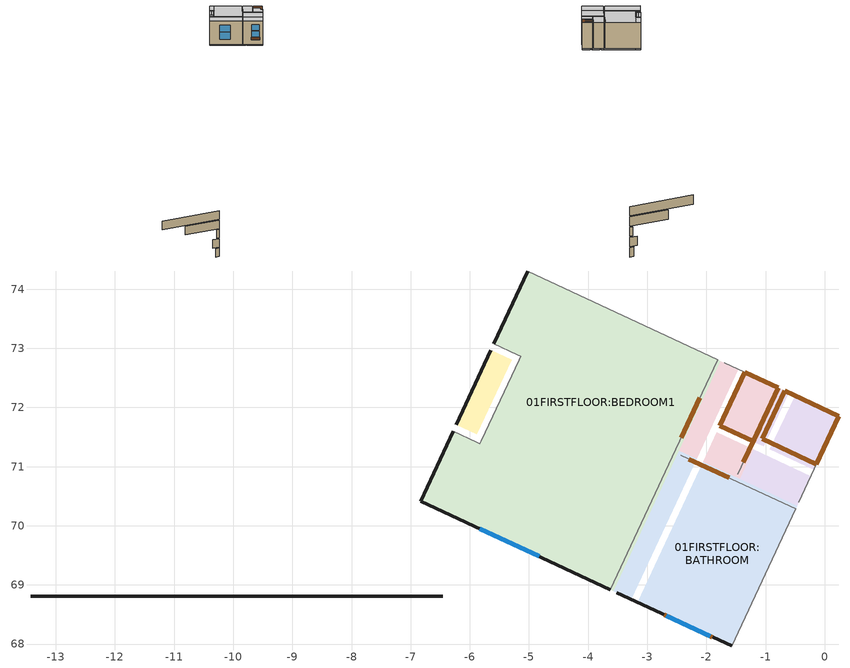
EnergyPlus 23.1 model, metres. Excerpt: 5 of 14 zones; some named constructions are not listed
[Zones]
01FIRSTFLOOR:BEDROOM1
 floor to 00GROUNDFLOOR:LOUNGE (Intermediate timber floor_Reversed_Rev): -5.13,72.87 -5.59,73.08 -5.02,74.31 -4.56,74.09 z3.52; -3.02,70.08 -5.82,71.39 -4.56,74.09 -1.75,72.79 z3.52; -3.57,68.9 -6.83,70.42 -6.28,71.6 -3.02,70.08 z3.52
 wall outside (LSI Solid brick wall): -5.02,74.31 -5.59,73.07 / -6.28,71.6 -6.83,70.42 z3.67:6.41
 wall outside (RdSAP 17BG Solid brick wall IWI): -6.83,70.42 -3.62,68.92 z3.67:6.41
 wall outside (LinearBridgingConstruction): -6.45,68.81 -13.42,68.81 z-16.6:-15.6
 wall to 01FIRSTFLOOR:BATHROOM (13mm plasterboard on 50*100mm studs at 400 centres): -3.62,68.92 -2.52,71.3 z3.67:6.41
 wall to 01FIRSTFLOOR:STAIRSDOWN (13mm plasterboard on 50*100mm studs at 400 centres): -2.52,71.3 -1.81,72.81 z3.67:6.41
 wall adiabatic (13mm plasterboard on 50*100mm studs at 400 centres): -1.81,72.81 -5.02,74.31 z3.67:6.41
 wall to 01FIRSTFLOOR:CHIMNEY (115mm single leaf brick (plastered both sides)): -5.59,73.07 -5.19,72.89 -5.14,72.86 -5.17,72.81 -5.8,71.44 -5.83,71.39 -5.88,71.41 -6.28,71.6 z3.67:6.41
 window (17BG glazing - 1001): -5.83,69.95 -4.83,69.48 z4.25:5.06; -5.83,69.95 -4.83,69.48 z5.14:5.94
 door inside (Solid hardwood door (normally hung)): -2.43,71.49 -2.11,72.17 z3.67:5.62
 ceiling to 02SECONDFLOOR:VOID (LSI Loft space ceiling - eaves): -6.83,70.42 -3.62,68.92 -3.14,69.96 -6.35,71.45 z6.41
 ceiling to 02SECONDFLOOR1:BEDROOM2 (Intermediate timber floor_Reversed): -5.59,73.07 -5.14,72.86 -4.57,74.1 -5.02,74.31 z6.41; -5.83,71.39 -3.07,70.1 -1.81,72.81 -4.57,74.1 z6.41; -6.35,71.45 -3.14,69.96 -3.07,70.1 -6.28,71.6 z6.41
01FIRSTFLOOR:BATHROOM
 floor to 00GROUNDFLOOR:LOUNGE (Intermediate timber floor_Reversed_Rev): -3.27,68.76 -3.57,68.9 -2.46,71.27 -2.16,71.13 z3.52
 floor to 00GROUNDFLOOR:KITCHEN (Intermediate timber floor_Reversed_Rev): -1.57,67.97 -3.16,68.71 -2.06,71.08 -0.47,70.34 z3.52
 wall outside (LSI 17BG Solid brick wall IWI): -3.51,68.87 -1.57,67.97 z3.67:6.41
 wall outside (LinearBridgingConstruction): -6.45,68.81 -10.65,68.81 z-17.7:-16.7
 wall adiabatic (13mm plasterboard on 50*100mm studs at 400 centres): -1.57,67.97 -0.49,70.29 z3.67:6.41
 wall to 01FIRSTFLOOR:STAIRSUP (13mm plasterboard on 50*100mm studs at 400 centres): -0.49,70.29 -1.46,70.74 z3.67:6.41
 wall to 01FIRSTFLOOR:STAIRSDOWN (13mm plasterboard on 50*100mm studs at 400 centres): -1.46,70.74 -2.43,71.19 z3.67:6.41
 window (17BG glazing - 1001): -2.68,68.48 -1.94,68.14 z4.54:5.2; -2.68,68.48 -1.94,68.14 z5.28:5.94
 door inside (Solid hardwood door (normally hung)): -1.62,70.81 -2.29,71.13 z3.67:5.62
 door (RdSAP UPVC door): -2.72,68.5 -1.9,68.12 z4.2:4.5
 ceiling to 02SECONDFLOOR:VOID (LSI Loft space ceiling - eaves): -3.51,68.87 -1.57,67.97 -1.09,69 -3.03,69.9 z6.41
 ceiling to 02SECONDFLOOR1:BEDROOM2 (Intermediate timber floor_Reversed): -3.03,69.9 -1.09,69 -0.49,70.29 -2.43,71.19 z6.41
01FIRSTFLOOR:STAIRSDOWN
 floor to 00GROUNDFLOOR:LOUNGE (Intermediate timber floor_Reversed_Rev): -2.16,71.13 -2.46,71.27 -1.75,72.79 -1.46,72.65 z3.52
 floor to 00GROUNDFLOOR:KITCHEN (Intermediate timber floor_Reversed_Rev): -1.44,70.79 -2.06,71.08 -1.82,71.58 -1.21,71.29 z3.52
 floor to 00GROUNDFLOOR:STAIRSUP (Intermediate timber floor_Reversed_Rev): -1.15,71.4 -1.77,71.69 -1.35,72.6 -0.73,72.31 z3.52
 wall outside (LinearBridgingConstruction): -6.45,68.81 -6.77,68.81 z-18.8:-17.8
 wall to 01FIRSTFLOOR:STAIRSUP (13mm plasterboard on 50*100mm studs at 400 centres): -1.47,70.87 -0.78,72.33 z3.67:6.41
 wall adiabatic (13mm plasterboard on 50*100mm studs at 400 centres): -0.78,72.33 -1.7,72.76 z3.67:6.41
 door inside (IRTSurface): -1.21,71.43 -1.77,71.69 -1.35,72.59 -0.79,72.33 z3.52
 door inside (Solid hardwood door (normally hung)): -1.37,71.07 -1.1,71.66 z3.67:5.62
 ceiling to 02SECONDFLOOR1:BEDROOM2 (Intermediate timber floor_Reversed): -2.38,71.3 -1.47,70.87 -0.78,72.33 -1.7,72.76 z6.41
01FIRSTFLOOR:STAIRSUP
 floor to 00GROUNDFLOOR:KITCHEN (Intermediate timber floor_Reversed_Rev): -0.47,70.34 -1.44,70.79 -1.21,71.29 -0.24,70.84 z3.52
 floor to 00GROUNDFLOOR:STAIRSUP (Intermediate timber floor_Reversed_Rev): -1.03,71.34 -1.15,71.4 -0.73,72.31 -0.61,72.25 z3.52
 floor to 00GROUNDFLOOR:STAIRSDOWN (Intermediate timber floor_Reversed_Rev): -0.18,70.95 -0.92,71.29 -0.5,72.2 0.24,71.86 z3.52
 wall outside (LinearBridgingConstruction): -6.45,68.81 -7.26,68.81 z-19.9:-18.9
 wall adiabatic (13mm plasterboard on 50*100mm studs at 400 centres): -0.44,70.4 0.24,71.86 -0.68,72.28 z3.67:6.41
 door inside (IRTSurface): -1.05,71.47 -0.14,71.04 0.24,71.86 -0.68,72.28 z6.41
 ceiling to 02SECONDFLOOR1:BEDROOM2 (Intermediate timber floor_Reversed): -1.36,70.82 -0.44,70.4 0.24,71.86 -0.68,72.28 z6.41
01FIRSTFLOOR:CHIMNEY
 floor to 00GROUNDFLOOR:CHIMNEY (Intermediate timber floor_Reversed_Rev): -5.88,71.55 -6.23,71.71 -5.64,72.97 -5.29,72.81 z3.52
 wall outside (LSI Solid brick wall): -5.64,72.97 -6.23,71.71 z3.67:6.41
 wall outside (LinearBridgingConstruction): -6.45,68.81 -6.88,68.81 z-21:-20
 ceiling to 02SECONDFLOOR1:BEDROOM2 (Suspended timber floor_Reversed): -5.91,71.88 -5.76,71.81 -5.3,72.81 -5.45,72.87 z6.41; -6.23,71.71 -5.89,71.55 -5.76,71.81 -6.11,71.97 z6.41
 ceiling to 02SECONDFLOOR1:CHIMNEY (Intermediate timber floor_Reversed): -6.11,71.97 -5.91,71.88 -5.45,72.87 -5.64,72.97 z6.41
[EnergyManagementSystem:Actuator]
Venting_Opening_Factor_z01FIRSTFLOOR_BEDROOM1_Wall_10_0_0_0_0_1_Win: 01FIRSTFLOOR:BEDROOM1_Wall_10_0_0_0_0_1_Win; AirFlow Network Window/Door Opening; Venting Opening Factor
Venting_Opening_Factor_z01FIRSTFLOOR_BEDROOM1_Wall_10_0_0_1_0_0_Win: 01FIRSTFLOOR:BEDROOM1_Wall_10_0_0_1_0_0_Win; AirFlow Network Window/Door Opening; Venting Opening Factor
Venting_Opening_Factor_z01FIRSTFLOOR_BATHROOM_Wall_6_0_0_1_0_1_Win: 01FIRSTFLOOR:BATHROOM_Wall_6_0_0_1_0_1_Win; AirFlow Network Window/Door Opening; Venting Opening Factor
Venting_Opening_Factor_z01FIRSTFLOOR_BATHROOM_Wall_6_0_0_2_0_0_Win: 01FIRSTFLOOR:BATHROOM_Wall_6_0_0_2_0_0_Win; AirFlow Network Window/Door Opening; Venting Opening Factor
[Schedule:Compact]
Dwell_DomCirculation_Occ: Fraction, Through: 31 Dec, For: Weekdays SummerDesignDay, Until: 07:00, 0, Until: 10:00, 1, Until: 19:00, 0, Until: 23:00, 0.2, Until: 24:00, 0, For: Weekends, Until: 07:00, 0, Until: 23:00, 1, Until: 24:00, 0.3, For: Holidays, Until: 07:00, 0, Until: 23:00, 1, Until: 24:00, 0.3, For: WinterDesignDay AllOtherDays, Until: 24:00, 0
20001: Any Number, Through: 12/31, For: Weekdays Weekends SummerDesignDays, Until: 24:00, 22, For: WinterDesignDays, Until: 24:00, 0, For: AllOtherDays, Until: 24:00, 22
20002: Any Number, Through: 12/31, For: Weekdays Weekends SummerDesignDays, Until: 24:00, 0, For: WinterDesignDays, Until: 24:00, 0, For: AllOtherDays, Until: 24:00, 0
20003: Any Number, Through: 12/31, For: Weekdays Weekends SummerDesignDays, Until: 24:00, 24, For: WinterDesignDays, Until: 24:00, 0, For: AllOtherDays, Until: 24:00, 24
[SCHEDULE:COMPACT]
TM59_DoubleBed_Occ: Fraction, Through: 31 Dec, For: WinterDesignDay, Until: 24:00, 0, For: AllOtherDays, Until: 08:00, 0.7, Until: 09:00, 1, Until: 22:00, 0.5, Until: 23:00, 1, Until: 24:00, 0.7
TM59_IntOpen: Fraction, Through: 31 Dec, For: AllDays, Until: 07:00, 0, Until: 22:00, 1, Until: 24:00, 0
[AirflowNetwork:MultiZone:Surface:Crack] Reference crack conditions=Reference Crack Conditions
Name | Crack | Flow coeff (kg/s @ 1Pa) | Flow exponent
 | 01FIRSTFLOOR:BEDROOM1_Ceiling_1_0_0 | .0080735 | .7
 | 01FIRSTFLOOR:BEDROOM1_Ceiling_1_1_0 | .001361 | .7
 | 01FIRSTFLOOR:BEDROOM1_Ceiling_1_1_1 | .0181913 | .7
 | 01FIRSTFLOOR:BEDROOM1_Ceiling_1_1_2 | .0011331 | .7
 | 01FIRSTFLOOR:BEDROOM1_Partition_2_0_0 | .035894 | .75
 | 01FIRSTFLOOR:BEDROOM1_Partition_3_0_0 | .0156072 | .75
 | 01FIRSTFLOOR:BEDROOM1_Wall_5_0_0 | .0007458 | .7
 | 01FIRSTFLOOR:BEDROOM1_Partition_6_0_0 | .006028 | .75
 | 01FIRSTFLOOR:BEDROOM1_Partition_6_0_1 | .000822 | .75
 | 01FIRSTFLOOR:BEDROOM1_Partition_7_0_0 | .020687 | .75
 | 01FIRSTFLOOR:BEDROOM1_Partition_7_0_1 | .000822 | .75
 | 01FIRSTFLOOR:BEDROOM1_Partition_7_0_2 | .000822 | .75
 | 01FIRSTFLOOR:BEDROOM1_Partition_8_0_0 | .006028 | .75
 | 01FIRSTFLOOR:BEDROOM1_Partition_8_0_1 | .000822 | .75
 | 01FIRSTFLOOR:BEDROOM1_Wall_9_0_0 | .0007124 | .7
 | 01FIRSTFLOOR:BEDROOM1_Wall_10_0_0 | .001583 | .7
 | 01FIRSTFLOOR:BATHROOM_Ceiling_1_0_0 | .0048792 | .7
 | 01FIRSTFLOOR:BATHROOM_Ceiling_1_1_0 | .0060776 | .7
 | 01FIRSTFLOOR:BATHROOM_Partition_3_0_0 | .014659 | .75
 | 01FIRSTFLOOR:BATHROOM_Partition_4_0_0 | .0073735 | .75
 | 01FIRSTFLOOR:BATHROOM_Wall_6_0_0 | .0009024 | .7
 | 01FIRSTFLOOR:STAIRSDOWN_Ceiling_1_0_0 | .0032542 | .7
 | 01FIRSTFLOOR:STAIRSDOWN_Partition_2_0_0 | .0157592 | .75
 | 01FIRSTFLOOR:STAIRSUP_Ceiling_1_0_0 | .0014495 | .7
 | 01FIRSTFLOOR:CHIMNEY_Ceiling_1_0_0 | .0003558 | .7
 | 01FIRSTFLOOR:CHIMNEY_Ceiling_1_0_1 | .0002204 | .7
 | 01FIRSTFLOOR:CHIMNEY_Ceiling_1_1_0 | .0004802 | .7
 | 01FIRSTFLOOR:CHIMNEY_Wall_4_0_0 | .0007617 | .7
[AirflowNetwork:MultiZone:Zone] Ventilation Control Mode=Temperature
Name | Vent Temperature Schedule | Venting Availability Schedule
01FIRSTFLOOR:BEDROOM1 | 20001 | TM59_DoubleBed_Occ
01FIRSTFLOOR:BATHROOM; 01FIRSTFLOOR:STAIRSDOWN; 01FIRSTFLOOR:STAIRSUP | 20001 | Dwell_DomCirculation_Occ
01FIRSTFLOOR:CHIMNEY | 20003 | 20002
[AirflowNetwork:MultiZone:Surface]
01FIRSTFLOOR:BEDROOM1_Ceiling_1_0_0: Leakage Component=01FIRSTFLOOR:BEDROOM1_Ceiling_1_0_0; Crack Actual Value (dimensionless)=1
01FIRSTFLOOR:BEDROOM1_Ceiling_1_1_0: Leakage Component=01FIRSTFLOOR:BEDROOM1_Ceiling_1_1_0; Crack Actual Value (dimensionless)=1
01FIRSTFLOOR:BEDROOM1_Ceiling_1_1_1: Leakage Component=01FIRSTFLOOR:BEDROOM1_Ceiling_1_1_1; Crack Actual Value (dimensionless)=1
01FIRSTFLOOR:BEDROOM1_Ceiling_1_1_2: Leakage Component=01FIRSTFLOOR:BEDROOM1_Ceiling_1_1_2; Crack Actual Value (dimensionless)=1
01FIRSTFLOOR:BEDROOM1_Partition_2_0_0: Leakage Component=01FIRSTFLOOR:BEDROOM1_Partition_2_0_0; Crack Actual Value (dimensionless)=1
01FIRSTFLOOR:BEDROOM1_Partition_3_0_0: Leakage Component=01FIRSTFLOOR:BEDROOM1_Partition_3_0_0; Crack Actual Value (dimensionless)=1
01FIRSTFLOOR:STAIRSDOWN_Partition_4_0_0_0_0_0_Door_10040: Leakage Component=01FIRSTFLOOR:BEDROOM1_Partition_3_0_0_0_0_0_Door; Crack Actual Value or Window Open Factor for Ventilation (dimensionless)=1; Ventilation control mode=Constant; Venting Availability Schedule=TM59_IntOpen
01FIRSTFLOOR:BEDROOM1_Wall_5_0_0: Leakage Component=01FIRSTFLOOR:BEDROOM1_Wall_5_0_0; Crack Actual Value (dimensionless)=1
01FIRSTFLOOR:BEDROOM1_Partition_6_0_0: Leakage Component=01FIRSTFLOOR:BEDROOM1_Partition_6_0_0; Crack Actual Value (dimensionless)=1
01FIRSTFLOOR:BEDROOM1_Partition_6_0_1: Leakage Component=01FIRSTFLOOR:BEDROOM1_Partition_6_0_1; Crack Actual Value (dimensionless)=1
01FIRSTFLOOR:BEDROOM1_Partition_7_0_0: Leakage Component=01FIRSTFLOOR:BEDROOM1_Partition_7_0_0; Crack Actual Value (dimensionless)=1
01FIRSTFLOOR:BEDROOM1_Partition_7_0_1: Leakage Component=01FIRSTFLOOR:BEDROOM1_Partition_7_0_1; Crack Actual Value (dimensionless)=1
01FIRSTFLOOR:BEDROOM1_Partition_7_0_2: Leakage Component=01FIRSTFLOOR:BEDROOM1_Partition_7_0_2; Crack Actual Value (dimensionless)=1
01FIRSTFLOOR:BEDROOM1_Partition_8_0_0: Leakage Component=01FIRSTFLOOR:BEDROOM1_Partition_8_0_0; Crack Actual Value (dimensionless)=1
01FIRSTFLOOR:BEDROOM1_Partition_8_0_1: Leakage Component=01FIRSTFLOOR:BEDROOM1_Partition_8_0_1; Crack Actual Value (dimensionless)=1
01FIRSTFLOOR:BEDROOM1_Wall_9_0_0: Leakage Component=01FIRSTFLOOR:BEDROOM1_Wall_9_0_0; Crack Actual Value (dimensionless)=1
01FIRSTFLOOR:BEDROOM1_Wall_10_0_0: Leakage Component=01FIRSTFLOOR:BEDROOM1_Wall_10_0_0; Crack Actual Value (dimensionless)=1
01FIRSTFLOOR:BEDROOM1_Wall_10_0_0_0_0_1_Win: Leakage Component=01FIRSTFLOOR:BEDROOM1_Wall_10_0_0_0_0_1_Win; Crack Actual Value or Window Open Factor for Ventilation (dimensionless)=1; Ventilation control mode=Temperature; Venting Availability Schedule=TM59_DoubleBed_Occ; Ventilation temp schedule=20001; Limit on multiplier for modulating venting open factor=.01; Lower value on inside/outside temperature difference for modulating the venting open factor=5; Upper value on inside/outside temperature difference for modulating the venting open factor=15
01FIRSTFLOOR:BEDROOM1_Wall_10_0_0_1_0_0_Win: Leakage Component=01FIRSTFLOOR:BEDROOM1_Wall_10_0_0_1_0_0_Win; Crack Actual Value or Window Open Factor for Ventilation (dimensionless)=1; Ventilation control mode=Temperature; Venting Availability Schedule=TM59_DoubleBed_Occ; Ventilation temp schedule=20001; Limit on multiplier for modulating venting open factor=.01; Lower value on inside/outside temperature difference for modulating the venting open factor=5; Upper value on inside/outside temperature difference for modulating the venting open factor=15
01FIRSTFLOOR:BATHROOM_Ceiling_1_0_0: Leakage Component=01FIRSTFLOOR:BATHROOM_Ceiling_1_0_0; Crack Actual Value (dimensionless)=1
01FIRSTFLOOR:BATHROOM_Ceiling_1_1_0: Leakage Component=01FIRSTFLOOR:BATHROOM_Ceiling_1_1_0; Crack Actual Value (dimensionless)=1
01FIRSTFLOOR:BATHROOM_Partition_3_0_0: Leakage Component=01FIRSTFLOOR:BATHROOM_Partition_3_0_0; Crack Actual Value (dimensionless)=1
01FIRSTFLOOR:BATHROOM_Partition_4_0_0: Leakage Component=01FIRSTFLOOR:BATHROOM_Partition_4_0_0; Crack Actual Value (dimensionless)=1
01FIRSTFLOOR:STAIRSDOWN_Partition_5_0_0_0_0_0_Door_10054: Leakage Component=01FIRSTFLOOR:BATHROOM_Partition_4_0_0_0_0_0_Door; Crack Actual Value or Window Open Factor for Ventilation (dimensionless)=1; Ventilation control mode=Constant; Venting Availability Schedule=TM59_IntOpen
01FIRSTFLOOR:BATHROOM_Wall_6_0_0: Leakage Component=01FIRSTFLOOR:BATHROOM_Wall_6_0_0; Crack Actual Value (dimensionless)=1
01FIRSTFLOOR:BATHROOM_Wall_6_0_0_1_0_1_Win: Leakage Component=01FIRSTFLOOR:BATHROOM_Wall_6_0_0_1_0_1_Win; Crack Actual Value or Window Open Factor for Ventilation (dimensionless)=1; Ventilation control mode=Temperature; Venting Availability Schedule=Dwell_DomCirculation_Occ; Ventilation temp schedule=20001; Limit on multiplier for modulating venting open factor=.01; Lower value on inside/outside temperature difference for modulating the venting open factor=5; Upper value on inside/outside temperature difference for modulating the venting open factor=15
01FIRSTFLOOR:BATHROOM_Wall_6_0_0_2_0_0_Win: Leakage Component=01FIRSTFLOOR:BATHROOM_Wall_6_0_0_2_0_0_Win; Crack Actual Value or Window Open Factor for Ventilation (dimensionless)=1; Ventilation control mode=Temperature; Venting Availability Schedule=Dwell_DomCirculation_Occ; Ventilation temp schedule=20001; Limit on multiplier for modulating venting open factor=.01; Lower value on inside/outside temperature difference for modulating the venting open factor=5; Upper value on inside/outside temperature difference for modulating the venting open factor=15
01FIRSTFLOOR:STAIRSDOWN_Ceiling_1_0_0: Leakage Component=01FIRSTFLOOR:STAIRSDOWN_Ceiling_1_0_0; Crack Actual Value (dimensionless)=1
01FIRSTFLOOR:STAIRSDOWN_Partition_2_0_0: Leakage Component=01FIRSTFLOOR:STAIRSDOWN_Partition_2_0_0; Crack Actual Value (dimensionless)=1
01FIRSTFLOOR:STAIRSUP_Partition_4_0_0_0_0_0_Door_10057: Leakage Component=01FIRSTFLOOR:STAIRSDOWN_Partition_2_0_0_0_0_0_Door; Crack Actual Value or Window Open Factor for Ventilation (dimensionless)=1; Ventilation control mode=Constant; Venting Availability Schedule=TM59_IntOpen
01FIRSTFLOOR:STAIRSUP_Ceiling_1_0_0: Leakage Component=01FIRSTFLOOR:STAIRSUP_Ceiling_1_0_0; Crack Actual Value (dimensionless)=1
01FIRSTFLOOR:STAIRSUP_Ceiling_1_0_0_0_0_0_Hole: Leakage Component=01FIRSTFLOOR:STAIRSUP_Ceiling_1_0_0_0_0_0_Hole; Crack Actual Value or Window Open Factor for Ventilation (dimensionless)=1; Ventilation control mode=Constant
01FIRSTFLOOR:CHIMNEY_Ceiling_1_0_0: Leakage Component=01FIRSTFLOOR:CHIMNEY_Ceiling_1_0_0; Crack Actual Value (dimensionless)=1
01FIRSTFLOOR:CHIMNEY_Ceiling_1_0_1: Leakage Component=01FIRSTFLOOR:CHIMNEY_Ceiling_1_0_1; Crack Actual Value (dimensionless)=1
01FIRSTFLOOR:CHIMNEY_Ceiling_1_1_0: Leakage Component=01FIRSTFLOOR:CHIMNEY_Ceiling_1_1_0; Crack Actual Value (dimensionless)=1
01FIRSTFLOOR:CHIMNEY_Wall_4_0_0: Leakage Component=01FIRSTFLOOR:CHIMNEY_Wall_4_0_0; Crack Actual Value (dimensionless)=1
[AirflowNetwork:MultiZone:Component:DetailedOpening] Air Mass Flow Exponent When Window or Door Is Closed (dimensionless)=.6; Type of large vertical opening (LVO)=NonPivoted; Extra crack length for LVO type 1 with multiple openable parts (m)=0; Number of Opening Factor Values=2; Opening factor #1 (dimensionless)=0; Width factor for opening factor #1 (dimensionless)=0; Opening factor #2 (dimensionless)=1; Opening factor #3 (dimensionless)=0; Discharge coefficient for Opening factor #3 (dimensionless)=0; Width factor for Opening factor #3 (dimensionless)=0; Height factor for Opening factor #3 (dimensionless)=0; Start height factor for Opening factor #3 (dimensionless)=0; Opening factor #4 (dimensionless)=0; Discharge coefficient for Opening factor #4 (dimensionless)=0; Width factor for Opening factor #4 (dimensionless)=0; Height factor for Opening factor #4 (dimensionless)=0; Start height factor for Opening factor #4 (dimensionless)=0
Name | Air Mass Flow Coefficient When Window or Door Is Closed (kg/s @ 1Pa per m crack) | Discharge coefficient for opening factor #1 (dimensionless) | Height factor for opening factor #1 (dimensionless) | Start height factor for opening factor #1 (dimensionless) | Discharge coefficient for Opening factor #2 (dimensionless) | Width factor for Opening factor #2 (dimensionless) | Height factor for Opening factor #2 (dimensionless) | Start height factor for Opening factor #2 (dimensionless)
01FIRSTFLOOR:BEDROOM1_Partition_3_0_0_0_0_0_Door; 01FIRSTFLOOR:BATHROOM_Partition_4_0_0_0_0_0_Door; 01FIRSTFLOOR:STAIRSDOWN_Partition_2_0_0_0_0_0_Door | .02 | .65 | 1 | 0 | .65 | .8 | 1 | 0
01FIRSTFLOOR:BEDROOM1_Wall_10_0_0_0_0_1_Win; 01FIRSTFLOOR:BEDROOM1_Wall_10_0_0_1_0_0_Win | .001 | 0.65 | .21 | .79 | 0.65 | 1 | .21 | .79
01FIRSTFLOOR:BATHROOM_Wall_6_0_0_1_0_1_Win | .001 | 0.65 | 1 | 0 | 0.65 | 1e-08 | 1 | 0
01FIRSTFLOOR:BATHROOM_Wall_6_0_0_2_0_0_Win | .001 | 0.65 | .27 | .73 | 0.65 | 1 | .27 | .73
[AirflowNetwork:MultiZone:ExternalNode]
Name | External Node Height | Wind Pressure Coefficient Values Object
01FIRSTFLOOR:BEDROOM1_Wall_5_0_0 | 6.71 | 01FIRSTFLOOR:BEDROOM1_Wall_5_0_0
01FIRSTFLOOR:BEDROOM1_Wall_9_0_0 | 6.71 | 01FIRSTFLOOR:BEDROOM1_Wall_9_0_0
01FIRSTFLOOR:BEDROOM1_Wall_10_0_0 | 6.71 | 01FIRSTFLOOR:BEDROOM1_Wall_10_0_0
01FIRSTFLOOR:BEDROOM1_Wall_10_0_0_0_0_1_Win | 6.2 | 01FIRSTFLOOR:BEDROOM1_Wall_10_0_0_0_0_1_Win
01FIRSTFLOOR:BEDROOM1_Wall_10_0_0_1_0_0_Win | 7.38 | 01FIRSTFLOOR:BEDROOM1_Wall_10_0_0_1_0_0_Win
01FIRSTFLOOR:BATHROOM_Wall_6_0_0 | 6.71 | 01FIRSTFLOOR:BATHROOM_Wall_6_0_0
01FIRSTFLOOR:BATHROOM_Wall_6_0_0_1_0_1_Win | 6.49 | 01FIRSTFLOOR:BATHROOM_Wall_6_0_0_1_0_1_Win
01FIRSTFLOOR:BATHROOM_Wall_6_0_0_2_0_0_Win | 7.47 | 01FIRSTFLOOR:BATHROOM_Wall_6_0_0_2_0_0_Win
01FIRSTFLOOR:CHIMNEY_Wall_4_0_0 | 6.71 | 01FIRSTFLOOR:CHIMNEY_Wall_4_0_0
[AirflowNetwork:MultiZone:WindPressureCoefficientValues] CP Array=Cp Data
Name | Wind direction #1 (deg) | Wind direction #2 (deg) | Wind direction #3 (deg) | Wind direction #4 (deg) | Wind direction #5 (deg) | Wind direction #6 (deg) | Wind direction #7 (deg) | Wind direction #8 (deg)
01FIRSTFLOOR:BEDROOM1_Wall_5_0_0; 01FIRSTFLOOR:BEDROOM1_Wall_9_0_0; 01FIRSTFLOOR:CHIMNEY_Wall_4_0_0 | -.0778 | -.3222 | -.2833 | -.2667 | -.3278 | -.1222 | .2333 | .2667
01FIRSTFLOOR:BEDROOM1_Wall_10_0_0; 01FIRSTFLOOR:BEDROOM1_Wall_10_0_0_0_0_1_Win; 01FIRSTFLOOR:BEDROOM1_Wall_10_0_0_1_0_0_Win; 01FIRSTFLOOR:BATHROOM_Wall_6_0_0; 01FIRSTFLOOR:BATHROOM_Wall_6_0_0_1_0_1_Win; 01FIRSTFLOOR:BATHROOM_Wall_6_0_0_2_0_0_Win | -.2833 | -.2667 | -.3278 | -.1222 | .2333 | .2667 | -.0778 | -.3222
[AirflowNetwork:MultiZone:Component:HorizontalOpening]
01FIRSTFLOOR:STAIRSUP_Ceiling_1_0_0_0_0_0_Hole: Air Mass Flow Coefficient When Window or Door Is Closed (kg/s @ 1Pa per m crack)=1e-08; Air Mass Flow Exponent When Window or Door Is Closed (dimensionless)=0.5; Sloping Plane Angle (open)=90; Discharge coefficient for opening (dimensionless)=.65
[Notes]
The 1-Full 'IDF Formatting' Program option was used when generating this IDF. This provides the most readable IDF by including user-defined names for IDF objects where possible and includes IDF comments for each field.
Geometry convention template : External measurements, internal zone geometry
Zone geometry and surface areas : 1-Inner
Zone volume calculation method : 1-Inner
Zone floor area calculation method : 1-Inner
Window to wall ratio method : 1-Inner
